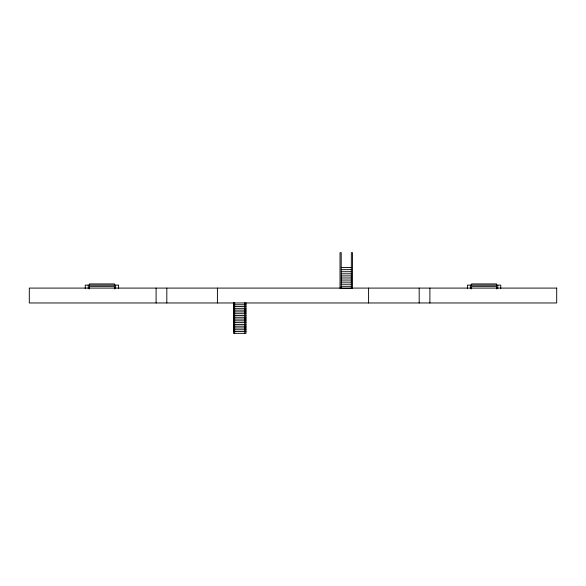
<?xml version="1.0" encoding="UTF-8"?>
<svg xmlns="http://www.w3.org/2000/svg" width="586" height="586" viewBox="0 0 586 586"><rect width="100%" height="100%" fill="white"/><g stroke="black" fill="none" stroke-linecap="round" stroke-linejoin="round"><path stroke-width="0.88" d="M341.213 267.553L351.336 267.553M341.213 269.641L351.336 269.641M341.213 271.721L351.336 271.721M341.213 273.801L351.336 273.801M341.213 275.889L351.336 275.889M341.213 277.969L351.336 277.969M341.213 280.057L351.336 280.057M341.213 282.137L351.336 282.137M341.213 284.217L351.336 284.217M341.213 286.305L351.336 286.305M233.477 304.757L245.974 304.757M233.477 306.544L245.974 306.544M233.477 308.331L245.974 308.331M233.477 310.111L245.974 310.111M233.477 311.899L245.974 311.899M233.477 313.686L245.974 313.686M233.477 315.473L245.974 315.473M233.477 317.253L245.974 317.253M233.477 319.04L245.974 319.04M233.477 320.828L245.974 320.828M233.477 322.615L245.974 322.615M233.477 324.402L245.974 324.402M233.477 326.182L245.974 326.182M233.477 327.97L245.974 327.97M233.477 329.757L245.974 329.757M233.477 331.544L245.974 331.544M500.737 288.686L500.737 285.111L467.401 285.111L467.401 288.686M497.763 285.111L497.763 288.686M496.547 285.111L496.547 283.924L471.598 283.924L471.598 285.111M496.547 288.942L496.547 286.334L471.598 286.334L471.598 288.942M470.382 285.111L470.382 288.686M429.897 288.092L429.897 302.969M419.188 288.092L419.188 302.969M368.594 288.092L368.594 302.969M352.523 288.444L352.523 252.669L351.336 252.669L351.336 288.385L341.213 288.385L341.213 252.669L340.026 252.669L340.026 288.444M245.974 302.691L245.974 333.331L233.477 333.331L233.477 302.691M244.787 302.691L244.787 333.331M234.664 302.691L234.664 333.331M217.406 288.092L217.406 302.969M166.812 288.092L166.812 302.969M156.103 288.092L156.103 302.969M118.599 288.686L118.599 285.111L85.263 285.111L85.263 288.686M115.618 285.111L115.618 288.686M114.402 285.111L114.402 283.924L89.453 283.924L89.453 285.111M114.402 288.942L114.402 286.334L89.453 286.334L89.453 288.942M88.237 285.111L88.237 288.686M556.7 288.092L29.3 288.092L29.3 302.969L556.7 302.969L556.7 288.092"/></g></svg>
